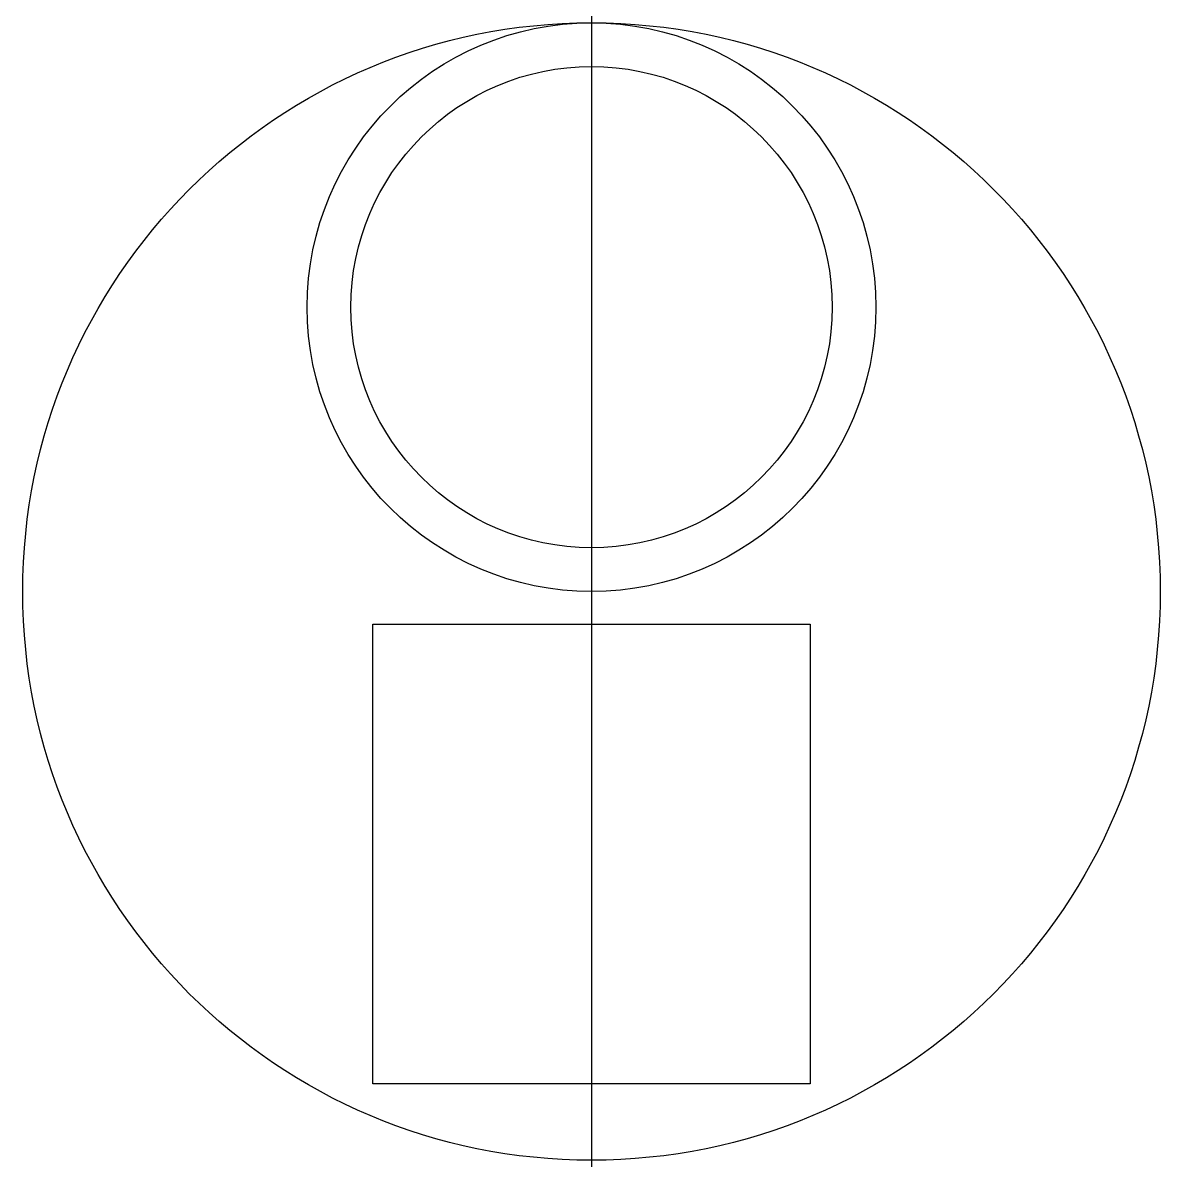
# Model space of a CAD drawing. Header units: inches. Extents: x 27.7 to 79.7, y 9.4 to 61.4.
import ezdxf

# ---------------------------------------------------------------- set-up
doc = ezdxf.new("R2010")
doc.units = ezdxf.units.IN
doc.header["$MEASUREMENT"] = 0

msp = doc.modelspace()

# ---------------------------------------------------------------- linework, layer by layer
msp.add_xline((53.671, 32.804), (0, -1))
msp.add_lwpolyline([(43.671, 33.893), (63.671, 33.893), (63.671, 12.893), (43.671, 12.893)], close=True)
for centre, radius in [((53.671, 35.393), 26), ((53.671, 48.393), 13), ((53.671, 48.393), 11)]:
    msp.add_circle(centre, radius)

doc.saveas('drawing.dxf')
